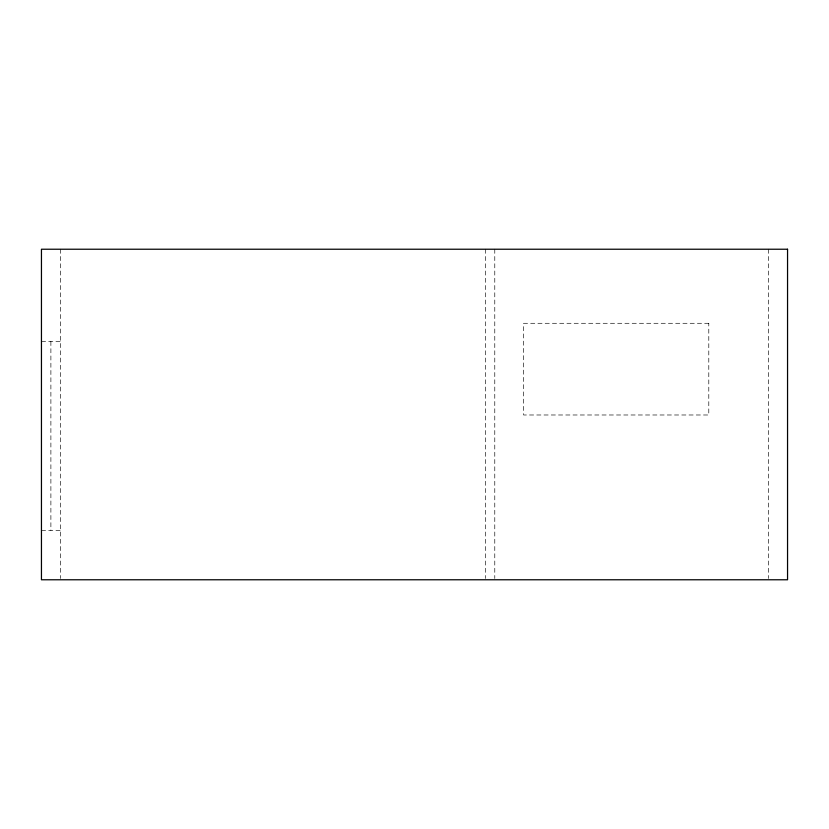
<?xml version="1.0" encoding="UTF-8"?>
<svg xmlns="http://www.w3.org/2000/svg" width="829" height="829" viewBox="0 0 829 829"><rect width="100%" height="100%" fill="white"/><g stroke="black" fill="none" stroke-linecap="round" stroke-linejoin="round"><path stroke-width="0.62" stroke-dasharray="4.14 3.11" d="M41.45 341.424L60.341 341.424M41.45 530.311L60.341 530.311M768.659 249.228L768.659 578.487M494.778 249.228L494.778 578.487M485.328 249.228L485.328 578.487M60.341 249.228L60.341 578.487M50.89 341.424L50.89 530.311M708.795 323.289L523.627 323.289L523.627 414.987L708.795 414.987L708.795 323.289"/><path stroke-width="1.24" d="M787.55 249.228L41.45 249.228L41.45 579.772L787.55 579.772L787.55 249.228"/></g></svg>
